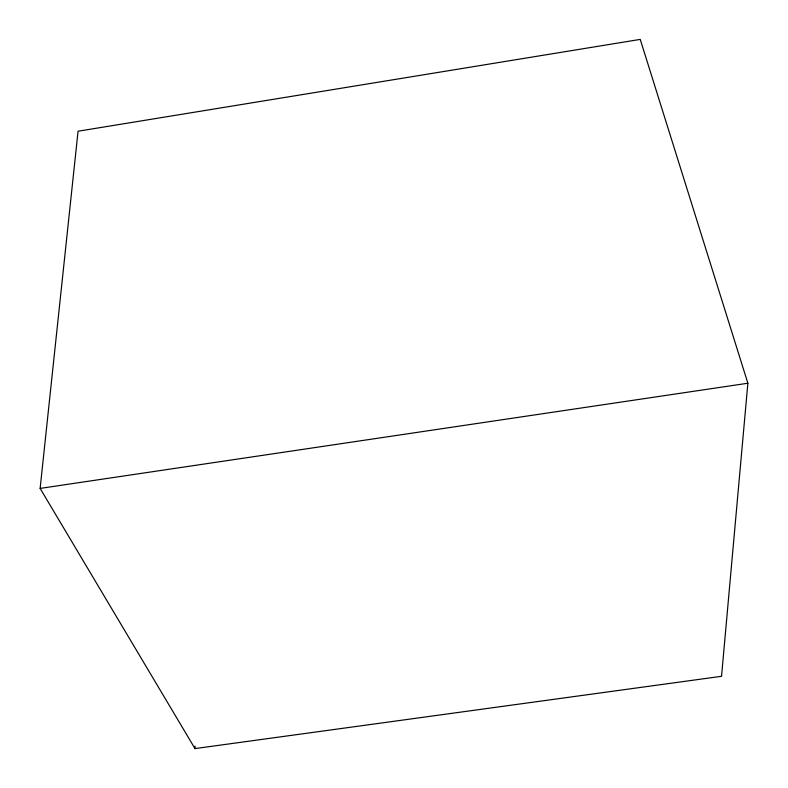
<?xml version="1.0" encoding="UTF-8"?>
<svg xmlns="http://www.w3.org/2000/svg" width="788" height="788" viewBox="0 0 788 788"><rect width="100%" height="100%" fill="white"/><g stroke="black" fill="none" stroke-linecap="round" stroke-linejoin="round"><path stroke-width="1.18" d="M194.991 748.6L40.129 488.412L78.061 131.222L640.24 39.4L747.871 383.234L721.542 676.301L194.991 748.6L195.03 746.147M40.129 488.412L747.871 383.234"/></g></svg>
